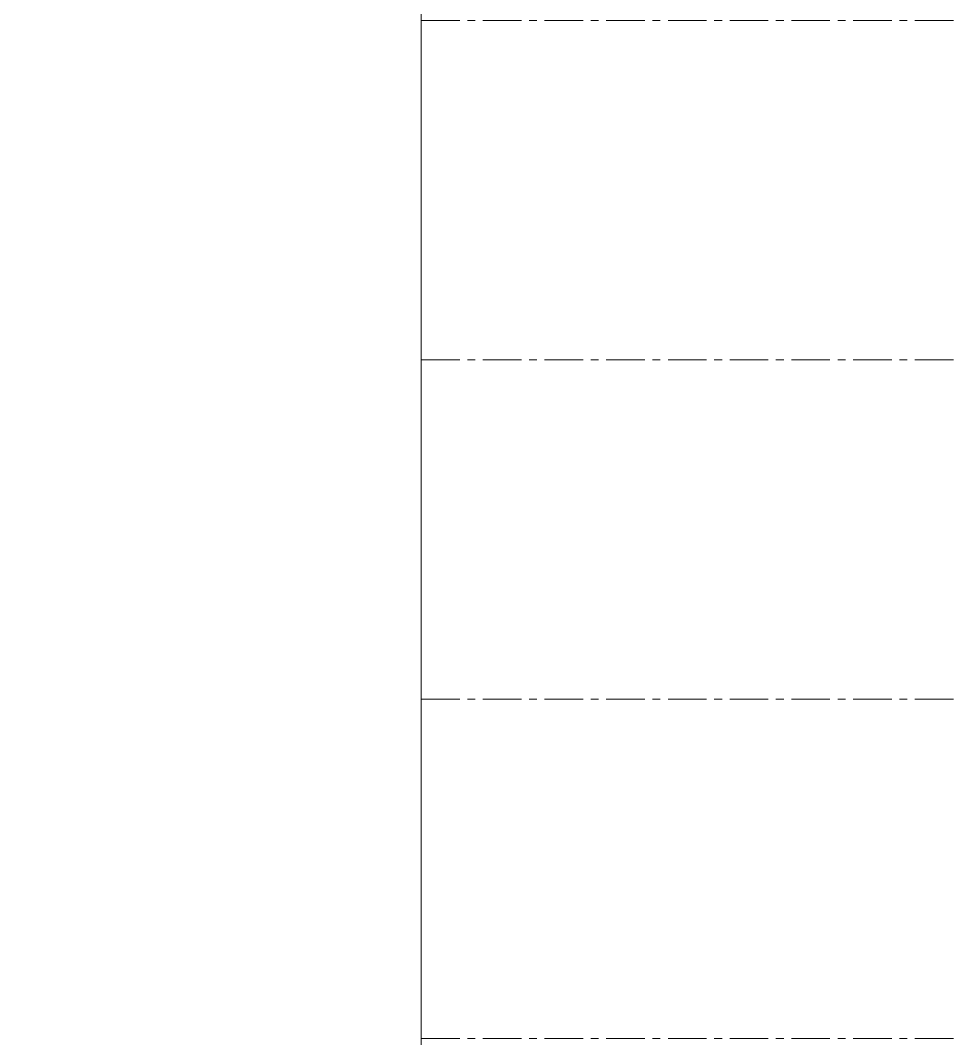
# Model space of a CAD drawing. Header units: millimetres. Extents: x -100356 to 314685, y 446 to 1273965.
# Drawn here: x 177687 to 186762, y 236486 to 246386 of the extents above; entities that cross this region are included whole.
import ezdxf
from ezdxf.xclip import XClip

# ---------------------------------------------------------------- set-up
doc = ezdxf.new("R2010")
doc.units = ezdxf.units.MM
doc.header["$XCLIPFRAME"] = 2
doc.linetypes.add('section$0$CENTER', pattern=[2, 1.25, -0.25, 0.25, -0.25])
doc.layers.add('NAM', color=3, linetype='Continuous')
doc.layers.add('section$0$A-_FLORLEVL_E', color=7, linetype='Continuous', lineweight=5)
doc.layers.add('section$0$NKC_TRUC', color=8, linetype='section$0$CENTER', lineweight=13)

# ---------------------------------------------------------------- blocks, each defined once
blk = doc.blocks.new('section$0$grid section')
at = {"layer": 'section$0$NKC_TRUC', "ltscale": 300}
for p, q in [((-141943.9, 81800), (0, 81800)), ((-141943.9, 78500), (0, 78500)), ((-141943.9, 75200), (0, 75200)), ((-141943.9, 71900), (0, 71900))]:
    blk.add_line(p, q, dxfattribs=at)
blk = doc.blocks.new('elevation 2')
at = {"layer": 'section$0$A-_FLORLEVL_E'}
ref = blk.add_blockref('section$0$grid section', (168667.9, 768085.5, 0), dxfattribs=dict(at, rotation=179.9999999999999))
XClip(ref).set_block_clipping_path([(-119666.1420795996, -2828.0112587469), (13434.162033715, 108709.4843590449)])

msp = doc.modelspace()

# ---------------------------------------------------------------- block references
at = {"layer": 'NAM', "rotation": 180}
msp.add_blockref('elevation 2', (469918.7, 932671.5, 0), dxfattribs=at)

doc.saveas('drawing.dxf')
